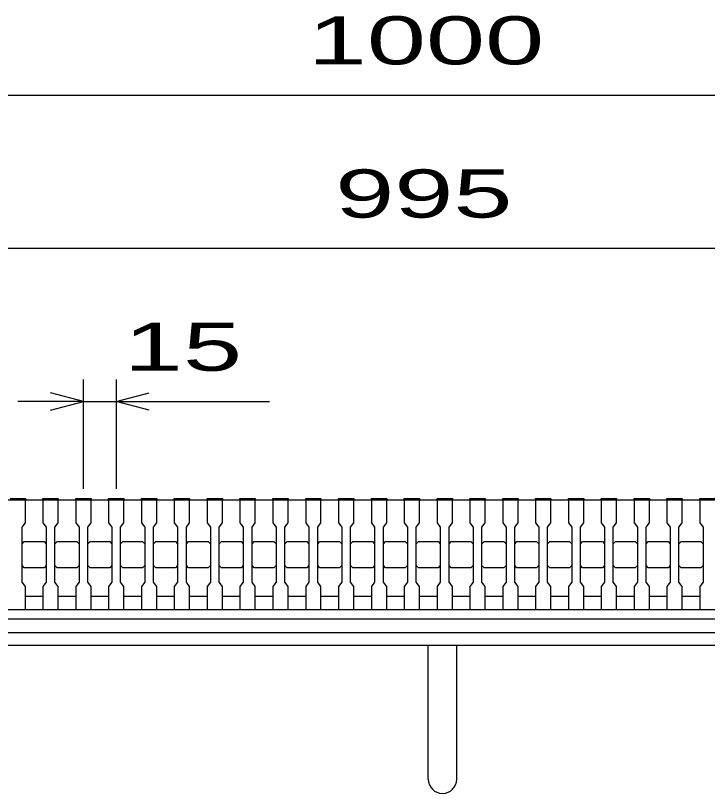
# Model space of a CAD drawing. Units: millimetres, scale not verified. Extents: x -1820 to 1731, y -1282 to 1054.
# Drawn here: x -1045.5 to -729.5, y -756.6 to -401.2 of the extents above; entities that cross this region are included whole.
import ezdxf
from ezdxf.enums import TextEntityAlignment as Align

# ---------------------------------------------------------------- set-up
doc = ezdxf.new("R2010")
doc.units = ezdxf.units.MM
doc.header["$LTSCALE"] = 10
for name, color, linetype, lineweight in [('16', 3, 'Continuous', 25), ('19', 6, 'Continuous', 25), ('22', 4, 'Continuous', 25)]:
    doc.layers.add(name, color=color, linetype=linetype, lineweight=lineweight)
doc.styles.add('ベクトル', font='')
doc.styles.get('ベクトル').set_extended_font_data('ベクトル')

msp = doc.modelspace()

# ---------------------------------------------------------------- linework, layer by layer
at = {"layer": '16'}
for p, q in [((-1048, -621.8), (-1041, -621.8)), ((-1041, -621.8), (-1041, -622.5)), ((-1033, -622.5), (-1033, -621.8)), ((-1033, -621.8), (-1026, -621.8)), ((-1026, -621.8), (-1026, -622.5)), ((-1018, -622.5), (-1018, -621.8)), ((-1018, -621.8), (-1011, -621.8)), ((-1011, -621.8), (-1011, -622.5)), ((-1003, -622.5), (-1003, -621.8)), ((-1003, -621.8), (-996, -621.8)), ((-996, -621.8), (-996, -622.5)), ((-988, -622.5), (-988, -621.8)), ((-988, -621.8), (-981, -621.8)), ((-981, -621.8), (-981, -622.5)), ((-973, -622.5), (-973, -621.8)), ((-973, -621.8), (-966, -621.8)), ((-966, -621.8), (-966, -622.5)), ((-958, -622.5), (-958, -621.8)), ((-958, -621.8), (-951, -621.8)), ((-951, -621.8), (-951, -622.5)), ((-943, -622.5), (-943, -621.8)), ((-943, -621.8), (-936, -621.8)), ((-936, -621.8), (-936, -622.5)), ((-928, -622.5), (-928, -621.8)), ((-928, -621.8), (-921, -621.8)), ((-921, -621.8), (-921, -622.5)), ((-913, -622.5), (-913, -621.8)), ((-913, -621.8), (-906, -621.8)), ((-906, -621.8), (-906, -622.5)), ((-898, -622.5), (-898, -621.8)), ((-898, -621.8), (-891, -621.8)), ((-891, -621.8), (-891, -622.5)), ((-883, -622.5), (-883, -621.8)), ((-883, -621.8), (-876, -621.8)), ((-876, -621.8), (-876, -622.5)), ((-868, -622.5), (-868, -621.8)), ((-868, -621.8), (-861, -621.8)), ((-861, -621.8), (-861, -622.5)), ((-853, -622.5), (-853, -621.8)), ((-853, -621.8), (-846, -621.8)), ((-846, -621.8), (-846, -622.5)), ((-838, -622.5), (-838, -621.8)), ((-838, -621.8), (-831, -621.8)), ((-831, -621.8), (-831, -622.5)), ((-823, -622.5), (-823, -621.8)), ((-823, -621.8), (-816, -621.8)), ((-816, -621.8), (-816, -622.5)), ((-808, -622.5), (-808, -621.8)), ((-808, -621.8), (-801, -621.8)), ((-801, -621.8), (-801, -622.5)), ((-793, -622.5), (-793, -621.8)), ((-793, -621.8), (-786, -621.8)), ((-786, -621.8), (-786, -622.5)), ((-778, -622.5), (-778, -621.8)), ((-778, -621.8), (-771, -621.8)), ((-771, -621.8), (-771, -622.5)), ((-763, -622.5), (-763, -621.8)), ((-763, -621.8), (-756, -621.8)), ((-756, -621.8), (-756, -622.5)), ((-748, -622.5), (-748, -621.8)), ((-748, -621.8), (-741, -621.8)), ((-741, -621.8), (-741, -622.5)), ((-733, -622.5), (-733, -621.8)), ((-733, -621.8), (-726, -621.8)), ((-1348, -622.5), (-353, -622.5)), ((-1041, -622.5), (-1048, -622.5)), ((-1041, -633), (-1041, -622.5)), ((-1033, -622.5), (-1033, -633)), ((-1026, -622.5), (-1033, -622.5)), ((-1026, -633), (-1026, -622.5)), ((-1018, -622.5), (-1018, -633)), ((-1011, -622.5), (-1018, -622.5)), ((-1011, -633), (-1011, -622.5)), ((-1003, -622.5), (-1003, -633)), ((-996, -622.5), (-1003, -622.5)), ((-996, -633), (-996, -622.5)), ((-988, -622.5), (-988, -633)), ((-981, -622.5), (-988, -622.5)), ((-981, -633), (-981, -622.5)), ((-973, -622.5), (-973, -633)), ((-966, -622.5), (-973, -622.5)), ((-966, -633), (-966, -622.5)), ((-958, -622.5), (-958, -633)), ((-951, -622.5), (-958, -622.5)), ((-951, -633), (-951, -622.5)), ((-943, -622.5), (-943, -633)), ((-936, -622.5), (-943, -622.5)), ((-936, -633), (-936, -622.5)), ((-928, -622.5), (-928, -633)), ((-921, -622.5), (-928, -622.5)), ((-921, -633), (-921, -622.5)), ((-913, -622.5), (-913, -633)), ((-906, -622.5), (-913, -622.5)), ((-906, -633), (-906, -622.5)), ((-898, -622.5), (-898, -633)), ((-891, -622.5), (-898, -622.5)), ((-891, -633), (-891, -622.5)), ((-883, -622.5), (-883, -633)), ((-876, -622.5), (-883, -622.5)), ((-876, -633), (-876, -622.5)), ((-868, -622.5), (-868, -633)), ((-861, -622.5), (-868, -622.5)), ((-861, -633), (-861, -622.5)), ((-853, -622.5), (-853, -633)), ((-846, -622.5), (-853, -622.5)), ((-846, -633), (-846, -622.5)), ((-838, -622.5), (-838, -633)), ((-831, -622.5), (-838, -622.5)), ((-831, -633), (-831, -622.5)), ((-823, -622.5), (-823, -633)), ((-816, -622.5), (-823, -622.5)), ((-816, -633), (-816, -622.5)), ((-808, -622.5), (-808, -633)), ((-801, -622.5), (-808, -622.5)), ((-801, -633), (-801, -622.5)), ((-793, -622.5), (-793, -633)), ((-786, -622.5), (-793, -622.5)), ((-786, -633), (-786, -622.5)), ((-778, -622.5), (-778, -633)), ((-771, -622.5), (-778, -622.5)), ((-771, -633), (-771, -622.5)), ((-763, -622.5), (-763, -633)), ((-756, -622.5), (-763, -622.5)), ((-756, -633), (-756, -622.5)), ((-748, -622.5), (-748, -633)), ((-741, -622.5), (-748, -622.5)), ((-741, -633), (-741, -622.5)), ((-733, -622.5), (-733, -633)), ((-726, -622.5), (-733, -622.5)), ((-1042.5, -635), (-1041, -633)), ((-1042.5, -660), (-1042.5, -635)), ((-1033, -633), (-1031.5, -635)), ((-1031.5, -635), (-1031.5, -660)), ((-1027.5, -635), (-1026, -633)), ((-1027.5, -660), (-1027.5, -635)), ((-1018, -633), (-1016.5, -635)), ((-1016.5, -635), (-1016.5, -660)), ((-1012.5, -635), (-1011, -633)), ((-1012.5, -660), (-1012.5, -635)), ((-1003, -633), (-1001.5, -635)), ((-1001.5, -635), (-1001.5, -660)), ((-997.5, -635), (-996, -633)), ((-997.5, -660), (-997.5, -635)), ((-988, -633), (-986.5, -635)), ((-986.5, -635), (-986.5, -660)), ((-982.5, -635), (-981, -633)), ((-982.5, -660), (-982.5, -635)), ((-973, -633), (-971.5, -635)), ((-971.5, -635), (-971.5, -660)), ((-967.5, -635), (-966, -633)), ((-967.5, -660), (-967.5, -635)), ((-958, -633), (-956.5, -635)), ((-956.5, -635), (-956.5, -660)), ((-952.5, -635), (-951, -633)), ((-952.5, -660), (-952.5, -635)), ((-943, -633), (-941.5, -635)), ((-941.5, -635), (-941.5, -660)), ((-937.5, -635), (-936, -633)), ((-937.5, -660), (-937.5, -635)), ((-928, -633), (-926.5, -635)), ((-926.5, -635), (-926.5, -660)), ((-922.5, -635), (-921, -633)), ((-922.5, -660), (-922.5, -635)), ((-913, -633), (-911.5, -635)), ((-911.5, -635), (-911.5, -660)), ((-907.5, -635), (-906, -633)), ((-907.5, -660), (-907.5, -635)), ((-898, -633), (-896.5, -635)), ((-896.5, -635), (-896.5, -660)), ((-892.5, -635), (-891, -633)), ((-892.5, -660), (-892.5, -635)), ((-883, -633), (-881.5, -635)), ((-881.5, -635), (-881.5, -660)), ((-877.5, -635), (-876, -633)), ((-877.5, -660), (-877.5, -635)), ((-868, -633), (-866.5, -635)), ((-866.5, -635), (-866.5, -660)), ((-862.5, -635), (-861, -633)), ((-862.5, -660), (-862.5, -635)), ((-853, -633), (-851.5, -635)), ((-851.5, -635), (-851.5, -660)), ((-847.5, -635), (-846, -633)), ((-847.5, -660), (-847.5, -635)), ((-838, -633), (-836.5, -635)), ((-836.5, -635), (-836.5, -660)), ((-832.5, -635), (-831, -633)), ((-832.5, -660), (-832.5, -635)), ((-823, -633), (-821.5, -635)), ((-821.5, -635), (-821.5, -660)), ((-817.5, -635), (-816, -633)), ((-817.5, -660), (-817.5, -635)), ((-808, -633), (-806.5, -635)), ((-806.5, -635), (-806.5, -660)), ((-802.5, -635), (-801, -633)), ((-802.5, -660), (-802.5, -635)), ((-793, -633), (-791.5, -635)), ((-791.5, -635), (-791.5, -660)), ((-787.5, -635), (-786, -633)), ((-787.5, -660), (-787.5, -635)), ((-778, -633), (-776.5, -635)), ((-776.5, -635), (-776.5, -660)), ((-772.5, -635), (-771, -633)), ((-772.5, -660), (-772.5, -635)), ((-763, -633), (-761.5, -635)), ((-761.5, -635), (-761.5, -660)), ((-757.5, -635), (-756, -633)), ((-757.5, -660), (-757.5, -635)), ((-748, -633), (-746.5, -635)), ((-746.5, -635), (-746.5, -660)), ((-742.5, -635), (-741, -633)), ((-742.5, -660), (-742.5, -635)), ((-733, -633), (-731.5, -635)), ((-731.5, -635), (-731.5, -660)), ((-1042.5, -642.5), (-1041.5, -641.5)), ((-1041.5, -641.5), (-1032.5, -641.5)), ((-1032.5, -641.5), (-1031.5, -642.5)), ((-1027.5, -642.5), (-1026.5, -641.5)), ((-1026.5, -641.5), (-1017.5, -641.5)), ((-1017.5, -641.5), (-1016.5, -642.5)), ((-1012.5, -642.5), (-1011.5, -641.5)), ((-1011.5, -641.5), (-1002.5, -641.5)), ((-1002.5, -641.5), (-1001.5, -642.5)), ((-997.5, -642.5), (-996.5, -641.5)), ((-996.5, -641.5), (-987.5, -641.5)), ((-987.5, -641.5), (-986.5, -642.5)), ((-982.5, -642.5), (-981.5, -641.5)), ((-981.5, -641.5), (-972.5, -641.5)), ((-972.5, -641.5), (-971.5, -642.5)), ((-967.5, -642.5), (-966.5, -641.5)), ((-966.5, -641.5), (-957.5, -641.5)), ((-957.5, -641.5), (-956.5, -642.5)), ((-952.5, -642.5), (-951.5, -641.5)), ((-951.5, -641.5), (-942.5, -641.5)), ((-942.5, -641.5), (-941.5, -642.5)), ((-937.5, -642.5), (-936.5, -641.5)), ((-936.5, -641.5), (-927.5, -641.5)), ((-927.5, -641.5), (-926.5, -642.5)), ((-922.5, -642.5), (-921.5, -641.5)), ((-921.5, -641.5), (-912.5, -641.5)), ((-912.5, -641.5), (-911.5, -642.5)), ((-907.5, -642.5), (-906.5, -641.5)), ((-906.5, -641.5), (-897.5, -641.5)), ((-897.5, -641.5), (-896.5, -642.5)), ((-892.5, -642.5), (-891.5, -641.5)), ((-891.5, -641.5), (-882.5, -641.5)), ((-882.5, -641.5), (-881.5, -642.5)), ((-877.5, -642.5), (-876.5, -641.5)), ((-876.5, -641.5), (-867.5, -641.5)), ((-867.5, -641.5), (-866.5, -642.5)), ((-862.5, -642.5), (-861.5, -641.5)), ((-861.5, -641.5), (-852.5, -641.5)), ((-852.5, -641.5), (-851.5, -642.5)), ((-847.5, -642.5), (-846.5, -641.5)), ((-846.5, -641.5), (-837.5, -641.5)), ((-837.5, -641.5), (-836.5, -642.5)), ((-832.5, -642.5), (-831.5, -641.5)), ((-831.5, -641.5), (-822.5, -641.5)), ((-822.5, -641.5), (-821.5, -642.5)), ((-817.5, -642.5), (-816.5, -641.5)), ((-816.5, -641.5), (-807.5, -641.5)), ((-807.5, -641.5), (-806.5, -642.5)), ((-802.5, -642.5), (-801.5, -641.5)), ((-801.5, -641.5), (-792.5, -641.5)), ((-792.5, -641.5), (-791.5, -642.5)), ((-787.5, -642.5), (-786.5, -641.5)), ((-786.5, -641.5), (-777.5, -641.5)), ((-777.5, -641.5), (-776.5, -642.5)), ((-772.5, -642.5), (-771.5, -641.5)), ((-771.5, -641.5), (-762.5, -641.5)), ((-762.5, -641.5), (-761.5, -642.5)), ((-757.5, -642.5), (-756.5, -641.5)), ((-756.5, -641.5), (-747.5, -641.5)), ((-747.5, -641.5), (-746.5, -642.5)), ((-742.5, -642.5), (-741.5, -641.5)), ((-741.5, -641.5), (-732.5, -641.5)), ((-732.5, -641.5), (-731.5, -642.5)), ((-1041.5, -653.5), (-1042.5, -652.5)), ((-1032.5, -653.5), (-1041.5, -653.5)), ((-1031.5, -652.5), (-1032.5, -653.5)), ((-1026.5, -653.5), (-1027.5, -652.5)), ((-1017.5, -653.5), (-1026.5, -653.5)), ((-1016.5, -652.5), (-1017.5, -653.5)), ((-1011.5, -653.5), (-1012.5, -652.5)), ((-1002.5, -653.5), (-1011.5, -653.5)), ((-1001.5, -652.5), (-1002.5, -653.5)), ((-996.5, -653.5), (-997.5, -652.5)), ((-987.5, -653.5), (-996.5, -653.5)), ((-986.5, -652.5), (-987.5, -653.5)), ((-981.5, -653.5), (-982.5, -652.5)), ((-972.5, -653.5), (-981.5, -653.5)), ((-971.5, -652.5), (-972.5, -653.5)), ((-966.5, -653.5), (-967.5, -652.5)), ((-957.5, -653.5), (-966.5, -653.5)), ((-956.5, -652.5), (-957.5, -653.5)), ((-951.5, -653.5), (-952.5, -652.5)), ((-942.5, -653.5), (-951.5, -653.5)), ((-941.5, -652.5), (-942.5, -653.5)), ((-936.5, -653.5), (-937.5, -652.5)), ((-927.5, -653.5), (-936.5, -653.5)), ((-926.5, -652.5), (-927.5, -653.5)), ((-921.5, -653.5), (-922.5, -652.5)), ((-912.5, -653.5), (-921.5, -653.5)), ((-911.5, -652.5), (-912.5, -653.5)), ((-906.5, -653.5), (-907.5, -652.5)), ((-897.5, -653.5), (-906.5, -653.5)), ((-896.5, -652.5), (-897.5, -653.5)), ((-891.5, -653.5), (-892.5, -652.5)), ((-882.5, -653.5), (-891.5, -653.5)), ((-881.5, -652.5), (-882.5, -653.5)), ((-876.5, -653.5), (-877.5, -652.5)), ((-867.5, -653.5), (-876.5, -653.5)), ((-866.5, -652.5), (-867.5, -653.5)), ((-861.5, -653.5), (-862.5, -652.5)), ((-852.5, -653.5), (-861.5, -653.5)), ((-851.5, -652.5), (-852.5, -653.5)), ((-846.5, -653.5), (-847.5, -652.5)), ((-837.5, -653.5), (-846.5, -653.5)), ((-836.5, -652.5), (-837.5, -653.5)), ((-831.5, -653.5), (-832.5, -652.5)), ((-822.5, -653.5), (-831.5, -653.5)), ((-821.5, -652.5), (-822.5, -653.5)), ((-816.5, -653.5), (-817.5, -652.5)), ((-807.5, -653.5), (-816.5, -653.5)), ((-806.5, -652.5), (-807.5, -653.5)), ((-801.5, -653.5), (-802.5, -652.5)), ((-792.5, -653.5), (-801.5, -653.5)), ((-791.5, -652.5), (-792.5, -653.5)), ((-786.5, -653.5), (-787.5, -652.5)), ((-777.5, -653.5), (-786.5, -653.5)), ((-776.5, -652.5), (-777.5, -653.5)), ((-771.5, -653.5), (-772.5, -652.5)), ((-762.5, -653.5), (-771.5, -653.5)), ((-761.5, -652.5), (-762.5, -653.5)), ((-756.5, -653.5), (-757.5, -652.5)), ((-747.5, -653.5), (-756.5, -653.5)), ((-746.5, -652.5), (-747.5, -653.5)), ((-741.5, -653.5), (-742.5, -652.5)), ((-732.5, -653.5), (-741.5, -653.5)), ((-731.5, -652.5), (-732.5, -653.5)), ((-1041, -662), (-1042.5, -660)), ((-1031.5, -660), (-1033, -662)), ((-1026, -662), (-1027.5, -660)), ((-1016.5, -660), (-1018, -662)), ((-1011, -662), (-1012.5, -660)), ((-1001.5, -660), (-1003, -662)), ((-996, -662), (-997.5, -660)), ((-986.5, -660), (-988, -662)), ((-981, -662), (-982.5, -660)), ((-971.5, -660), (-973, -662)), ((-966, -662), (-967.5, -660)), ((-956.5, -660), (-958, -662)), ((-951, -662), (-952.5, -660)), ((-941.5, -660), (-943, -662)), ((-936, -662), (-937.5, -660)), ((-926.5, -660), (-928, -662)), ((-921, -662), (-922.5, -660)), ((-911.5, -660), (-913, -662)), ((-906, -662), (-907.5, -660)), ((-896.5, -660), (-898, -662)), ((-891, -662), (-892.5, -660)), ((-881.5, -660), (-883, -662)), ((-876, -662), (-877.5, -660)), ((-866.5, -660), (-868, -662)), ((-861, -662), (-862.5, -660)), ((-851.5, -660), (-853, -662)), ((-846, -662), (-847.5, -660)), ((-836.5, -660), (-838, -662)), ((-831, -662), (-832.5, -660)), ((-821.5, -660), (-823, -662)), ((-816, -662), (-817.5, -660)), ((-806.5, -660), (-808, -662)), ((-801, -662), (-802.5, -660)), ((-791.5, -660), (-793, -662)), ((-786, -662), (-787.5, -660)), ((-776.5, -660), (-778, -662)), ((-771, -662), (-772.5, -660)), ((-761.5, -660), (-763, -662)), ((-756, -662), (-757.5, -660)), ((-746.5, -660), (-748, -662)), ((-741, -662), (-742.5, -660)), ((-731.5, -660), (-733, -662)), ((-1041, -672.5), (-1041, -662)), ((-1033, -662), (-1033, -672.5)), ((-1026, -672.5), (-1026, -662)), ((-1018, -662), (-1018, -672.5)), ((-1011, -672.5), (-1011, -662)), ((-1003, -662), (-1003, -672.5)), ((-996, -672.5), (-996, -662)), ((-988, -662), (-988, -672.5)), ((-981, -672.5), (-981, -662)), ((-973, -662), (-973, -672.5)), ((-966, -672.5), (-966, -662)), ((-958, -662), (-958, -672.5)), ((-951, -672.5), (-951, -662)), ((-943, -662), (-943, -672.5)), ((-936, -672.5), (-936, -662)), ((-928, -662), (-928, -672.5)), ((-921, -672.5), (-921, -662)), ((-913, -662), (-913, -672.5)), ((-906, -672.5), (-906, -662)), ((-898, -662), (-898, -672.5)), ((-891, -672.5), (-891, -662)), ((-883, -662), (-883, -672.5)), ((-876, -672.5), (-876, -662)), ((-868, -662), (-868, -672.5)), ((-861, -672.5), (-861, -662)), ((-853, -662), (-853, -672.5)), ((-846, -672.5), (-846, -662)), ((-838, -662), (-838, -672.5)), ((-831, -672.5), (-831, -662)), ((-823, -662), (-823, -672.5)), ((-816, -672.5), (-816, -662)), ((-808, -662), (-808, -672.5)), ((-801, -672.5), (-801, -662)), ((-793, -662), (-793, -672.5)), ((-786, -672.5), (-786, -662)), ((-778, -662), (-778, -672.5)), ((-771, -672.5), (-771, -662)), ((-763, -662), (-763, -672.5)), ((-756, -672.5), (-756, -662)), ((-748, -662), (-748, -672.5)), ((-741, -672.5), (-741, -662)), ((-733, -662), (-733, -672.5)), ((-1041, -666.5), (-1033, -666.5)), ((-1026, -666.5), (-1018, -666.5)), ((-1011, -666.5), (-1003, -666.5)), ((-996, -666.5), (-988, -666.5)), ((-981, -666.5), (-973, -666.5)), ((-966, -666.5), (-958, -666.5)), ((-951, -666.5), (-943, -666.5)), ((-936, -666.5), (-928, -666.5)), ((-921, -666.5), (-913, -666.5)), ((-906, -666.5), (-898, -666.5)), ((-891, -666.5), (-883, -666.5)), ((-876, -666.5), (-868, -666.5)), ((-861, -666.5), (-853, -666.5)), ((-846, -666.5), (-838, -666.5)), ((-831, -666.5), (-823, -666.5)), ((-816, -666.5), (-808, -666.5)), ((-801, -666.5), (-793, -666.5)), ((-786, -666.5), (-778, -666.5)), ((-771, -666.5), (-763, -666.5)), ((-756, -666.5), (-748, -666.5)), ((-741, -666.5), (-733, -666.5)), ((-1348, -672.5), (-353, -672.5)), ((-1048, -672.5), (-1041, -672.5)), ((-1033, -672.5), (-1026, -672.5)), ((-1018, -672.5), (-1011, -672.5)), ((-1003, -672.5), (-996, -672.5)), ((-988, -672.5), (-981, -672.5)), ((-973, -672.5), (-966, -672.5)), ((-958, -672.5), (-951, -672.5)), ((-943, -672.5), (-936, -672.5)), ((-928, -672.5), (-921, -672.5)), ((-913, -672.5), (-906, -672.5)), ((-898, -672.5), (-891, -672.5)), ((-883, -672.5), (-876, -672.5)), ((-868, -672.5), (-861, -672.5)), ((-853, -672.5), (-846, -672.5)), ((-838, -672.5), (-831, -672.5)), ((-823, -672.5), (-816, -672.5)), ((-808, -672.5), (-801, -672.5)), ((-793, -672.5), (-786, -672.5)), ((-778, -672.5), (-771, -672.5)), ((-763, -672.5), (-756, -672.5)), ((-748, -672.5), (-741, -672.5)), ((-733, -672.5), (-726, -672.5)), ((-353, -677), (-1348, -677)), ((-1348, -683), (-353, -683))]:
    msp.add_line(p, q, dxfattribs=at)
at = {"layer": '19'}
for p, q in [((-1350.5, -683), (-350.5, -683)), ((-350.5, -689), (-1350.5, -689)), ((-857, -750.11), (-857, -689)), ((-844, -750.11), (-844, -689))]:
    msp.add_line(p, q, dxfattribs=at)
msp.add_arc((-850.5, -750.11), 6.5, 180, 0, dxfattribs=at)
at = {"layer": '22'}
for p, q in [((-1350.5, -437.5), (-350.5, -437.5)), ((-1348, -507.5), (-353, -507.5)), ((-1014.5, -617.5), (-1014.5, -567.5)), ((-999.5, -567.5), (-999.5, -617.5)), ((-1014.5, -577.5), (-1029.5, -573.5)), ((-999.5, -577.5), (-984.5, -573.5)), ((-1014.5, -577.5), (-1044.5, -577.5)), ((-1029.5, -581.5), (-1014.5, -577.5)), ((-1014.5, -577.5), (-999.5, -577.5)), ((-984.5, -581.5), (-999.5, -577.5)), ((-999.5, -577.5), (-929.5, -577.5))]:
    msp.add_line(p, q, dxfattribs=at)

# ---------------------------------------------------------------- texts
at = {"layer": '22', "color": 2, "style": 'ベクトル', "width": 1.65}
for s, p in [(' 1000 ', (-925.5, -412.5)), (' 995 ', (-913, -482.5)), (' 15 ', (-1009.5, -552.5))]:
    msp.add_text(s, height=21.99, dxfattribs=at).set_placement(p, align=Align.MIDDLE_LEFT)

doc.saveas('drawing.dxf')
